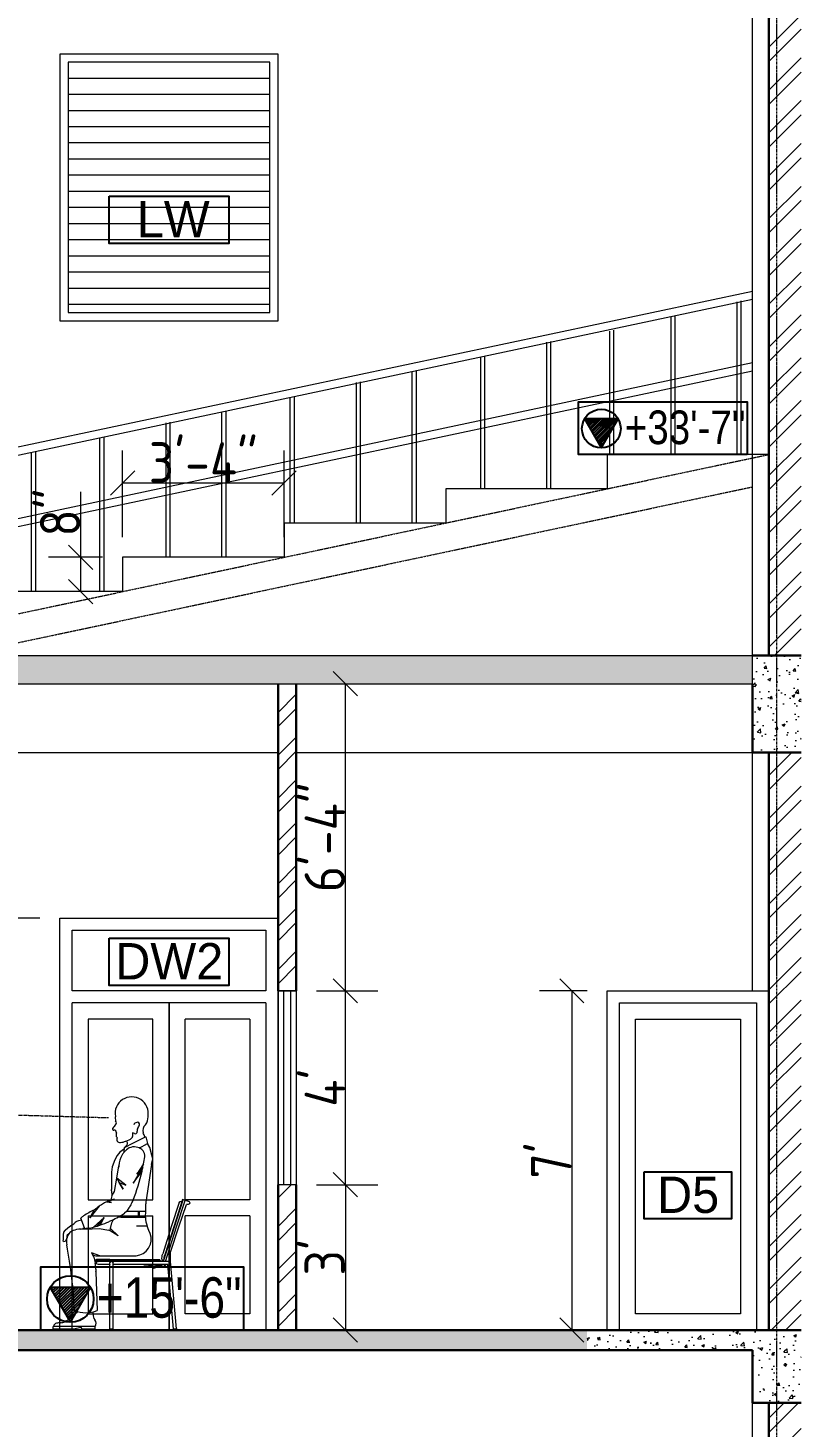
# Model space of a CAD drawing. Extents: x -95606 to 113309, y -42160 to -940.
# Drawn here: x -41405.4 to -41215.5, y -17442 to -17095.6 of the extents above; entities that cross this region are included whole.
import ezdxf

# ---------------------------------------------------------------- set-up
doc = ezdxf.new("R2010")
doc.units = 0
doc.header["$LTSCALE"] = 0.02
doc.header["$MEASUREMENT"] = 0
doc.header["$PDMODE"] = 3
doc.header["$PDSIZE"] = -2
for name, pattern in [('( Dashed )', [0.75, 0.5, -0.25]), ('ACAD_ISO04W100', [30, 24, -3, 0, -3]), ('CENTERX2', [101.6, 63.5, -12.7, 12.7, -12.7])]:
    doc.linetypes.add(name, pattern=pattern)
doc.layers.get('0').update_dxf_attribs({"linetype": 'CONTINUOUS'})
doc.layers.get('DEFPOINTS').update_dxf_attribs({"linetype": 'CONTINUOUS'})
for name, color, linetype, lineweight in [('dimension', 250, 'CONTINUOUS', 18), ('DOOR WIN TEXT', 102, 'CONTINUOUS', 25), ('Hatch', 252, 'CONTINUOUS', 9), ('RBH CENTER LINE', 1, 'ACAD_ISO04W100', 13), ('RBH DIMENSIONS', 8, 'CONTINUOUS', 15), ('RBH TEXT', 50, 'CONTINUOUS', 13), ('RBH TEXT FRAME', 90, 'CONTINUOUS', 25), ('RBH WALL - 0.18', 252, 'CONTINUOUS', 18), ('RBH WALL - 0.30', 7, 'CONTINUOUS', 30), ('RBH-FURNITURE', 112, 'CONTINUOUS', 15)]:
    doc.layers.add(name, color=color, linetype=linetype, lineweight=lineweight)
doc.layers.add('RBH DO & WIN', color=7, linetype='CONTINUOUS', lineweight=9, true_color=0x8a008a)
doc.styles.add('RBH-225', font='ARIALN.TTF', dxfattribs={"height": 225})
doc.styles.add('RBH-TEXT', font='ARIALN.TTF', dxfattribs={"height": 175})
doc.styles.get("Standard").update_dxf_attribs({"font": 'ISOCP'})
doc.dimstyles.new('RBH DIM 01', dxfattribs={"dimtxt": 10, "dimasz": 6, "dimexe": 8, "dimexo": 5, "dimgap": 0.09, "dimtad": 1, "dimdec": 0, "dimzin": 0, "dimdsep": 46, "dimlunit": 4, "dimtxsty": 'Standard', "dimblk": 'OBLIQUE', "dimcen": 0.09, "dimclrd": 4, "dimclre": 1, "dimclrt": 2, "dimadec": 0, "dimazin": 0, "dimtfac": 1, "dimtdec": 0, "dimtofl": 0, "dimtmove": 0, "dimatfit": 3, "dimldrblk": 'OPEN30', "dimfxl": 1, "dimtolj": 1, "dimtzin": 0, "dimlwd": -1, "dimlwe": -1, "dimarcsym": 0})
pattern_1 = [(50, (-411609.736, -522238.593), (7.172601826, -0.62752135), [0.75, -8.25]), (355, (-411609.736, -522238.593), (-1.38751334, 7.52192134), [0.6, -6.6]), (100.4514445, (-411609.138, -522238.645), (5.78508847, 6.89439991), [0.63740192, -7.01142112]), (46.1842, (-411609.736, -522236.593), (10.67241331, -1.65519281), [1.125, -12.375]), (96.6356355, (-411608.846, -522236.731), (9.34661946, 9.741186), [0.95610342, -10.5171376]), (351.184164, (-411609.736, -522236.593), (9.34661945, 9.741186), [0.9, -9.90000001]), (21, (-411608.736, -522237.093), (5.96907052, -4.026188907), [0.75, -8.25]), (326, (-411608.736, -522237.093), (2.43315332, 7.25150045), [0.6, -6.6]), (71.4514447, (-411608.2384, -522237.428), (8.40222377, 3.22531153), [0.6374019, -7.01142112]), (37.5, (-411609.7358, -522238.5927), (0.121598553, 3.328938538), [0, -6.52, 0, -6.7, 0, -6.625]), (7.5, (-411609.7358, -522238.5927), (2.630695374, 3.944117119), [0, -3.82, 0, -6.37, 0, -2.525]), (327.5, (-411611.9658, -522238.5927), (5.338224362, -0.225548717), [0, -2.5, 0, -7.8, 0, -10.35]), (317.5, (-411612.966, -522238.5927), (5.831861693, 1.001049823), [0, -3.25, 0, -5.18, 0, -7.35])]
pattern_2 = [(50, (-411609.736, -522231.593), (7.172601826, -0.62752135), [0.75, -8.25]), (355, (-411609.736, -522231.593), (-1.38751334, 7.52192134), [0.6, -6.6]), (100.4514445, (-411609.138, -522231.645), (5.78508847, 6.89439991), [0.63740192, -7.01142112]), (46.1842, (-411609.736, -522229.593), (10.67241331, -1.65519281), [1.125, -12.375]), (96.6356355, (-411608.846, -522229.731), (9.34661946, 9.741186), [0.95610342, -10.5171376]), (351.184164, (-411609.736, -522229.593), (9.34661945, 9.741186), [0.9, -9.90000001]), (21, (-411608.736, -522230.093), (5.96907052, -4.026188907), [0.75, -8.25]), (326, (-411608.736, -522230.093), (2.43315332, 7.25150045), [0.6, -6.6]), (71.4514447, (-411608.2384, -522230.428), (8.40222377, 3.22531153), [0.6374019, -7.01142112]), (37.5, (-411609.7358, -522231.5927), (0.121598553, 3.328938538), [0, -6.52, 0, -6.7, 0, -6.625]), (7.5, (-411609.7358, -522231.5927), (2.630695374, 3.944117119), [0, -3.82, 0, -6.37, 0, -2.525]), (327.5, (-411611.9658, -522231.5927), (5.338224362, -0.225548717), [0, -2.5, 0, -7.8, 0, -10.35]), (317.5, (-411612.966, -522231.5927), (5.831861693, 1.001049823), [0, -3.25, 0, -5.18, 0, -7.35])]

# ---------------------------------------------------------------- blocks, each defined once
blk = doc.blocks.new('GG5')
at = {"layer": 'RBH-FURNITURE'}
for p, q in [((-13.62, 15.69), (-13.42, 15.69)), ((-13.62, 14.89), (-13.16, 14.89)), ((-13.42, 15.69), (-12.18, 16.1)), ((-11.33, 9.35), (-13.16, 14.89)), ((-10.75, 9.35), (-12.86, 15.88)), ((-10.25, 9.35), (-12.4, 16.03)), ((-12.18, 16.1), (-10.02, 9.35)), ((-11.36, 15.41), (-9.42, 9.35)), ((-9.27, 3.1), (-11.33, 9.35)), ((-8, 0.8), (-10.75, 9.35)), ((-7.51, 0.85), (-10.25, 9.35)), ((-10.02, 9.35), (-7.83, 2.47)), ((-9.42, 9.35), (-7.31, 2.72)), ((-10.73, -15.93), (-9.27, 0.8)), ((-9.94, -16), (-8.54, 0)), ((-9.27, 0.8), (-6.69, 0.8)), ((-8.54, 0), (-4.97, 0)), ((-7.13, 1.21), (-7.32, 0.8)), ((-6.66, 0.95), (-6.82, 0.8)), ((-6.66, 0.95), (-6.69, 0.8)), ((-6.69, 0.8), (5.19, 0.8)), ((-6.66, 0.95), (5.77, 0.95)), ((-6.53, 0.95), (-6.53, 1.13)), ((5.77, 1.37), (-6.37, 1.29)), ((-5.78, 0), (-5.45, 0)), ((-5.45, -0.72), (-5.45, 0)), ((-4.97, 0), (4.97, 0)), ((-4.97, -0.72), (-4.97, 0)), ((4.97, 0), (4.97, 0.48)), ((4.97, 0.08), (4.97, 0.09)), ((4.97, 0.07), (4.97, 0.08)), ((4.97, -16), (4.97, 0)), ((5.56, 0.8), (9.46, 0.8)), ((9.02, 1.39), (5.77, 1.37)), ((5.77, 0.95), (9.46, 0.95)), ((5.77, 0.48), (5.77, 0.48)), ((5.77, 0), (5.77, 0.48)), ((5.77, 0.09), (5.77, 0.08)), ((5.77, 0.08), (5.77, 0.07)), ((5.77, -16), (5.77, 0)), ((5.77, 0), (8.69, 0)), ((9.26, 1.15), (9.26, 0.95)), ((9.46, 0.95), (9.46, 0.8)), ((-7.7, -0.01), (-7.98, -0.27)), ((-5.54, -0.24), (-7.98, -0.43)), ((-7.98, -0.27), (-7.98, -0.43)), ((-7.8, -0.11), (-7.8, -0.01)), ((-6.01, -0.18), (-6.75, -0.18)), ((-2.63, -0.01), (-4.97, -0.2)), ((-10.85, -16.12), (-10.83, -15.92)), ((-10.85, -16.12), (-9.85, -16.21)), ((-10.83, -15.92), (-9.84, -16.01)), ((-9.85, -16.21), (-9.84, -16.01)), ((4.87, -16.2), (4.87, -16)), ((4.87, -16), (5.87, -16)), ((4.87, -16.2), (5.87, -16.2)), ((5.87, -16.2), (5.87, -16))]:
    blk.add_line(p, q, dxfattribs=at)
at = {"layer": 'RBH-FURNITURE', "ltscale": 0.75}
blk.add_line((-9.27, 0.8), (-9.27, 3.1), dxfattribs=at)
at = {"layer": 'RBH-FURNITURE'}
for centre, radius, start, end in [((-13.62, 15.29), 0.4, 89.9996, 271.6586), ((-11.74, 15.29), 0.401, 17.896, 132.766), ((-11.71, 1.18), 4.09, 0.0294, 18.3736), ((-6.75, 1.1), 0.8, 197.8526, 201.9154), ((-6.75, 1.1), 1.28, 239.1233, 270), ((-10.38, 1.59), 3.27, 353.2419, 20.1196), ((-24.39, 18.73), 25.02, 314.2221, 315.6648), ((-6.37, 1.13), 0.16, 90.337, 180), ((-6.01, 0.06), 0.24, 194.1302, 345.8698), ((5.37, 0.44), 0.402, 5.8384, 175.0625), ((8.69, 0.4), 0.4, 0.0017, 90), ((8.69, 0.4), 0.4, 270, 359.9998), ((8.69, 0.4), 0.4, 270, 270.4497), ((9.02, 1.15), 0.24, 359.9988, 89.9501), ((-39.8, 34.48), 47.23, 312.3525, 313.1175), ((-5.21, -0.72), 0.24, 180, 0)]:
    blk.add_arc(centre, radius, start, end, dxfattribs=at)
blk = doc.blocks.new('btyr')
at = {"color": 7, "lineweight": 5}
for p, q in [((125.8, 467.3), (21.8, 415.1)), ((125.8, 467.3), (136.4, 425.6)), ((-52.6, 352), (-66.4, 326)), ((-35.3, 372.8), (-52.6, 352)), ((-6.8, 393.7), (-35.3, 372.8)), ((-9.1, 372.4), (-6, 400.9)), ((-6, 400.9), (8.2, 415.6)), ((-6, 400.9), (21.8, 415.1)), ((85.2, 398.3), (136.4, 425.6)), ((150.1, 401.3), (136.4, 425.6)), ((163.6, 354), (150.1, 401.3)), ((168.1, 331.5), (163.6, 354)), ((-82.7, 280.8), (-86.3, 248.4)), ((-66.4, 326), (-82.7, 280.8)), ((-53.8, 211.8), (-40.7, 288.3)), ((108.1, 282.1), (48, 180.1)), ((111.6, 300.3), (69.5, 236.6)), ((69.5, 236.6), (108.1, 282.1)), ((160.4, 296.4), (126.4, 63.6)), ((160.4, 296.4), (168.1, 331.5)), ((-86.3, 248.4), (-87.3, 140.8)), ((-68.2, 128.5), (-53.8, 211.8)), ((-53.8, 211.8), (-38.6, 184.5)), ((2, 168.8), (-53.8, 211.8)), ((-38.6, 184.5), (2, 168.8)), ((-15.6, 143.4), (-38.6, 184.5)), ((-38.6, 184.5), (-15.6, 143.4)), ((48, 180.1), (102.4, 255.8)), ((-84, 102.2), (-90.5, 77.6)), ((-87.8, 134), (-87.3, 140.8)), ((-87.8, 134), (-84, 102.2)), ((-84, 102.2), (-68.2, 128.5)), ((-162.9, 38.4), (-221, -33.2)), ((-221, -33.2), (-193.6, 14.5)), ((-116.5, 66), (-85.9, 60.7)), ((-112.2, 68.1), (-67.7, 81.9)), ((-85.9, 60.7), (-112.2, 68.1)), ((-67.7, 81.9), (-90.5, 77.6)), ((6, 5.2), (-6, -5.2)), ((7.6, 7.1), (6, 5.2)), ((10.2, 12.2), (7.6, 7.1)), ((7.6, 7.1), (78.7, 7.1)), ((20.4, 28), (10.2, 12.2)), ((78.7, 7.1), (78.7, -30.7)), ((78.7, 7.1), (83.5, 7.1)), ((83.5, 7.1), (83.5, -30.7)), ((83.5, 7.1), (126.7, 7.1)), ((123.9, -30.7), (126.7, 7.1)), ((126.7, 7.1), (126.4, 52.4)), ((-357.9, -94.8), (-331.4, -77.7)), ((-253.6, -96.7), (-277.1, -35.8)), ((-132.5, -32.2), (-198.7, -91.8)), ((-132.5, -32.2), (-174, -84.4)), ((-174, -84.4), (-132.5, -32.2)), ((-154.8, -78), (-132.5, -32.2)), ((-93.6, -100.8), (-84, -63.8)), ((-84, -63.8), (-74, -44)), ((-34.7, -30.7), (-48.6, -30.7)), ((-35.3, -22.8), (-34.7, -30.7)), ((-29.9, -30.7), (-34.7, -30.7)), ((-30.5, -20.3), (-29.9, -30.7)), ((-29.9, -30.7), (78.7, -30.7)), ((134.3, -84.6), (67.7, -84.6)), ((78.7, -30.7), (83.5, -30.7)), ((83.5, -30.7), (123.9, -30.7)), ((145, -113.3), (134.3, -84.6)), ((-387, -178), (-384.7, -165.2)), ((-384.7, -165.2), (-383.2, -129.9)), ((-383.3, -125.8), (-383.2, -129.9)), ((-378.7, -114.9), (-382.4, -120.6)), ((-378.7, -114.9), (-372.7, -110.3)), ((-372.7, -110.3), (-357.9, -94.8)), ((-368.6, -173.3), (-364.4, -165.9)), ((-364.4, -165.9), (-365.4, -177.2)), ((-364.1, -149.3), (-364.4, -165.9)), ((-361.8, -155.5), (-364.4, -165.9)), ((-358.5, -145.6), (-361.8, -155.5)), ((-350.6, -132.4), (-360.6, -140.9)), ((-355.1, -139.5), (-358.5, -145.6)), ((-350.6, -132.4), (-355.1, -139.5)), ((-344.2, -125.3), (-350.6, -132.4)), ((-332.5, -116.8), (-344.2, -125.3)), ((-324.5, -112.8), (-332.5, -116.8)), ((-314.4, -109.6), (-324.5, -112.8)), ((-303, -105.9), (-314.4, -109.6)), ((-288.1, -104), (-303, -105.9)), ((-276.2, -104), (-288.1, -104)), ((-276.2, -104), (-263.9, -99.5)), ((-276.2, -104), (-205.7, -101.2)), ((-253.6, -96.7), (-263.9, -99.5)), ((-253.9, -96.5), (-253.6, -96.7)), ((-251.8, -101.6), (-253.6, -96.7)), ((-205.7, -101.2), (-160.8, -100.5)), ((-160.8, -100.5), (-105.5, -110.1)), ((-94.4, -114.3), (-105.5, -110.1)), ((-94.4, -114.3), (-93.6, -100.8)), ((-45.2, -145.9), (-94.4, -114.3)), ((-93.6, -100.8), (-45.2, -145.9)), ((153.3, -131.2), (145, -113.3)), ((158.6, -153.7), (153.3, -131.2)), ((158.6, -177.5), (158.6, -153.7)), ((-381, -179.7), (-387, -178)), ((-365.4, -177.2), (-365.4, -188.6)), ((-365.4, -188.6), (-364.3, -201.9)), ((-158, -268.5), (-210.5, -250.7)), ((-210.5, -250.7), (-203.4, -259.9)), ((-210.5, -250.7), (-196.6, -276.4)), ((88.4, -263.5), (109.7, -253.7)), ((109.7, -253.7), (128, -239.5)), ((128, -239.5), (142.5, -222)), ((142.5, -222), (154.3, -197.2)), ((154.3, -197.2), (158.6, -177.5)), ((-203.4, -259.9), (-197.5, -265.1)), ((-197.5, -265.1), (-192, -267.8)), ((-196.6, -276.4), (-191.3, -293.5)), ((-192, -267.8), (-183.2, -268.5)), ((-191.3, -293.5), (-187.6, -314.2)), ((-183.2, -268.5), (-158, -268.5)), ((-158, -268.5), (66.2, -268.5)), ((66.2, -268.5), (88.4, -263.5)), ((-182.8, -369.1), (-175.3, -606.6)), ((-360.4, -668.6), (-376, -676.5)), ((-353.8, -661.7), (-360.4, -668.6)), ((-345.9, -651.8), (-353.8, -661.7)), ((-338.9, -641.5), (-345.9, -651.8)), ((-328.4, -635), (-338.9, -641.5)), ((-316.2, -627.6), (-328.4, -635)), ((-301.9, -621.1), (-316.2, -627.6)), ((-200.7, -632.2), (-201, -615.2)), ((-448.9, -722), (-448.9, -706.5)), ((-188.8, -706.8), (-448.9, -706.5)), ((-322, -722.2), (-448.9, -722)), ((-275.5, -712), (-322, -722.2)), ((-268.3, -722.1), (-275.5, -712)), ((-188.7, -722), (-268.3, -722.1)), ((-188.7, -722), (-188.8, -706.8))]:
    blk.add_line(p, q, dxfattribs=at)
for centre, radius, start, end in [((38.2, 612.3), 102.8, 349.72187, 190.27813), ((-73.1, 516.4), 7.97, 141.77203, 243.10557), ((72.1, 409.2), 188.4, 135.22286, 143.50147), ((19.9, 584.6), 83.4, 173.56335, 192.21582), ((-75.1, 554.5), 18.4, 317.02237, 42.97763), ((73.5, 532.7), 24.5, 100.14571, 158.00324), ((73.8, 544.9), 12.9, 346.60906, 111.48734), ((-39.1, 583), 132, 329.69606, 341.87777), ((151.5, 506.3), 45.1, 127.75869, 198.55749), ((66.4, 587.3), 73.2, 321.68258, 3.96178), ((29.8, 585.9), 109.9, 3.38963, 4.22007), ((-74.5, 514.1), 5.33, 245.49275, 283.40658), ((-70.2, 496), 13.3, 38.81268, 103.28449), ((-77.8, 493.3), 21.1, 354.48309, 31.39559), ((-25.5, 480.1), 33.3, 160.28476, 198.29003), ((-86, 439), 42.1, 32.51916, 46.76919), ((-34.9, 451), 18.8, 145.75567, 278.65972), ((-47.4, 568.1), 136.6, 276.44118, 291.08039), ((-18.5, 524.5), 86.2, 283.61145, 312.45484), ((1.7, 430), 10.6, 27.96859, 89.72241), ((-13.2, 428.8), 25.1, 328.36798, 14.40072), ((33, 468.9), 10.4, 309.69338, 8.65143), ((115.8, 478.7), 73, 170.05671, 186.5179), ((44.7, 472.9), 18.4, 52.52834, 92.34821), ((60.4, 496.7), 10.2, 243.62979, 328.29019), ((191.4, 476.4), 123.2, 161.04317, 173.03294), ((16.6, 438.4), 106.6, 15.08701, 30.15519), ((448.4, 485.4), 329.5, 183.35971, 183.69805), ((131.9, 274.5), 173.1, 151.89199, 175.45324), ((52.3, 315.9), 83.4, 137.40546, 151.22198), ((52.3, 315.9), 83.4, 130.74343, 137.40546), ((53.9, 332.4), 72.9, 72.22781, 140.15723), ((63.8, 347.7), 55.6, 356.68304, 77.1735), ((131.9, 274.5), 173.1, 175.45324, 178.411), ((-1161, 542.7), 1295.5, 347.20375, 348.39633), ((-1161, 542.7), 1295.5, 348.39633, 349.21356), ((-1161, 542.7), 1295.5, 349.21356, 351.17013), ((-1161, 542.7), 1295.5, 338.83857, 347.20375), ((44.1, -489.9), 557.8, 115.14278, 122.93032), ((44.8, -259.2), 362.9, 124.92018, 131.05895), ((44.8, -259.2), 362.9, 119.81828, 124.92018), ((44.8, -259.2), 362.9, 116.38391, 119.81828), ((44.8, -259.2), 362.9, 118.04953, 119.81828), ((44.8, -259.2), 362.9, 115.63386, 116.38391), ((44.8, -259.2), 362.9, 111.89097, 115.63386), ((-22.9, 72.8), 62.4, 314.05665, 342.82699), ((-20.7, 96.7), 71.2, 323.60342, 342.32178), ((163.8, 58.1), 37.8, 171.69432, 188.73583), ((-467.9, 147.7), 263.5, 301.18593, 303.93939), ((-433.6, 66.1), 177.5, 309.48504, 313.69895), ((-287, -83.3), 31.9, 115.35531, 138.69821), ((-360.6, 103.4), 168.8, 290.77693, 295.02963), ((-301.6, 72.1), 122.3, 275.82863, 283.63377), ((-36.9, -323.2), 374.5, 126.39493, 129.88819), ((-384, 578.3), 695.2, 285.45785, 287.5813), ((-384, 578.3), 695.2, 287.5813, 289.24937), ((-384, 578.3), 695.2, 289.24937, 293.82845), ((-384, 578.3), 695.2, 293.82845, 295.60421), ((-384, 578.3), 695.2, 295.60421, 302.93563), ((258.2, -32.7), 134.2, 179.13219, 202.72745), ((-377.2, -124.1), 6.3, 146.30993, 195.9454), ((-351.5, -149.5), 12.6, 136.62961, 178.89987), ((-211.1, -341.3), 243.1, 93.36136, 99.63384), ((-384, 578.3), 695.2, 283.19492, 285.45785), ((-379.5, -167.1), 12.6, 263.41806, 330.65167), ((-2895.1, -703), 2580, 2.0854, 11.19794), ((-394.3, -359.8), 211.7, 4.25454, 12.42447), ((-394.3, -359.8), 211.7, 357.48232, 4.25454), ((-424.3, -706.8), 20.3, 96.30026, 179.14604), ((-396.8, -819.5), 136.2, 91.94497, 102.59926), ((-409, -605.9), 77.9, 275.58545, 295.07763), ((-249.2, -429.8), 191.6, 249.33256, 292.7092), ((-348.9, -556.8), 79.7, 306.15218, 312.24677), ((-149.6, -634.7), 51.1, 177.29065, 216.74365), ((-215.8, -687.2), 33.4, 324.01662, 41.12771)]:
    blk.add_arc(centre, radius, start, end, dxfattribs=at)
blk = doc.blocks.new('_Oblique')
at = {"color": 0, "linetype": 'ByBlock', "lineweight": -2}
blk.add_line((-0.5, -0.5), (0.5, 0.5), dxfattribs=at)
blk = doc.blocks.new('*D1070')
at = {"layer": 'DEFPOINTS', "color": 0, "lineweight": -2, "ltscale": 0.75, "transparency": 16777216}
for p in [(-41262, -17334.03), (-41270.77, -17418.03), (-41262, -17418.03)]:
    blk.add_point(p, dxfattribs=at)
at = {"layer": 'RBH DIMENSIONS', "color": 1, "ltscale": 0.75, "transparency": 16777216}
for p, q in [((-41267, -17334.03), (-41278.77, -17334.03)), ((-41267, -17418.03), (-41278.77, -17418.03))]:
    blk.add_line(p, q, dxfattribs=at)
at = {"layer": 'RBH DIMENSIONS', "color": 4, "ltscale": 0.75, "transparency": 16777216}
blk.add_line((-41270.77, -17334.03), (-41270.77, -17418.03), dxfattribs=at)
at = {"layer": 'RBH DIMENSIONS', "color": 4, "ltscale": 0.75, "transparency": 16777216, "xscale": 6, "yscale": 6, "zscale": 6}
for p, rotation in [((-41270.77, -17334.03), 90), ((-41270.77, -17418.03), 270)]:
    blk.add_blockref('_Oblique', p, dxfattribs=dict(at, rotation=rotation))
at = {"layer": 'RBH DIMENSIONS', "color": 2, "ltscale": 0.75, "transparency": 16777216, "insert": (-41275.86, -17376.03), "char_height": 10, "attachment_point": 5, "rotation": 90}
blk.add_mtext("\\A1;7'", dxfattribs=at)
blk = doc.blocks.new('_Open30')
at = {"color": 0, "linetype": 'ByBlock', "lineweight": -2}
for p, q in [((-1, 0.268), (0, 0)), ((0, 0), (-1, -0.268)), ((0, 0), (-1, 0))]:
    blk.add_line(p, q, dxfattribs=at)
blk = doc.blocks.new('*D962')
at = {"layer": 'DEFPOINTS', "color": 0, "lineweight": -2, "ltscale": 0.75, "transparency": 16777216}
for p in [(-41339, -17382.03), (-41339, -17418.03), (-41326.83, -17418.03)]:
    blk.add_point(p, dxfattribs=at)
at = {"layer": 'RBH DIMENSIONS', "color": 1, "ltscale": 0.75, "transparency": 16777216}
for p, q in [((-41334, -17382.03), (-41318.83, -17382.03)), ((-41334, -17418.03), (-41318.83, -17418.03))]:
    blk.add_line(p, q, dxfattribs=at)
at = {"layer": 'RBH DIMENSIONS', "color": 4, "ltscale": 0.75, "transparency": 16777216}
blk.add_line((-41326.83, -17382.03), (-41326.83, -17418.03), dxfattribs=at)
at = {"layer": 'RBH DIMENSIONS', "color": 4, "ltscale": 0.75, "transparency": 16777216, "xscale": 6, "yscale": 6, "zscale": 6}
for p, rotation in [((-41326.83, -17382.03), 90), ((-41326.83, -17418.03), 270)]:
    blk.add_blockref('_Oblique', p, dxfattribs=dict(at, rotation=rotation))
at = {"layer": 'RBH DIMENSIONS', "color": 2, "ltscale": 0.75, "transparency": 16777216, "insert": (-41331.92, -17400.03), "char_height": 10, "attachment_point": 5, "rotation": 90}
blk.add_mtext("\\A1;3'", dxfattribs=at)
blk = doc.blocks.new('*D963')
at = {"layer": 'DEFPOINTS', "color": 0, "lineweight": -2, "ltscale": 0.75, "transparency": 16777216}
for p in [(-41339, -17334.03), (-41326.83, -17334.03), (-41339, -17382.03)]:
    blk.add_point(p, dxfattribs=at)
at = {"layer": 'RBH DIMENSIONS', "color": 1, "ltscale": 0.75, "transparency": 16777216}
for p, q in [((-41334, -17334.03), (-41318.83, -17334.03)), ((-41334, -17382.03), (-41318.83, -17382.03))]:
    blk.add_line(p, q, dxfattribs=at)
at = {"layer": 'RBH DIMENSIONS', "color": 4, "ltscale": 0.75, "transparency": 16777216}
blk.add_line((-41326.83, -17382.03), (-41326.83, -17334.03), dxfattribs=at)
at = {"layer": 'RBH DIMENSIONS', "color": 4, "ltscale": 0.75, "transparency": 16777216, "xscale": 6, "yscale": 6, "zscale": 6}
for p, rotation in [((-41326.83, -17334.03), 90), ((-41326.83, -17382.03), 270)]:
    blk.add_blockref('_Oblique', p, dxfattribs=dict(at, rotation=rotation))
at = {"layer": 'RBH DIMENSIONS', "color": 2, "ltscale": 0.75, "transparency": 16777216, "insert": (-41331.92, -17358.03), "char_height": 10, "attachment_point": 5, "rotation": 90}
blk.add_mtext("\\A1;4'", dxfattribs=at)
blk = doc.blocks.new('*D684')
at = {"layer": 'DEFPOINTS', "color": 0, "ltscale": 0.75, "transparency": 16777216}
for p in [(369591.24, 504748.56), (369576.16, 504646.56), (369582.38, 504646.56)]:
    blk.add_point(p, dxfattribs=at)
at = {"layer": 'RBH DIMENSIONS', "color": 1, "ltscale": 0.75, "transparency": 16777216}
for p, q in [((369586.24, 504748.56), (369568.16, 504748.56)), ((369577.38, 504646.56), (369568.16, 504646.56))]:
    blk.add_line(p, q, dxfattribs=at)
at = {"layer": 'RBH DIMENSIONS', "color": 4, "ltscale": 0.75, "transparency": 16777216}
blk.add_line((369576.16, 504748.56), (369576.16, 504646.56), dxfattribs=at)
at = {"layer": 'RBH DIMENSIONS', "color": 4, "ltscale": 0.75, "transparency": 16777216, "xscale": 6, "yscale": 6, "zscale": 6}
for p, rotation in [((369576.16, 504748.56), 90), ((369576.16, 504646.56), 270)]:
    blk.add_blockref('_Oblique', p, dxfattribs=dict(at, rotation=rotation))
at = {"layer": 'RBH DIMENSIONS', "color": 2, "ltscale": 0.75, "transparency": 16777216, "insert": (369570.89, 504697.56), "char_height": 10, "attachment_point": 5, "rotation": 90}
blk.add_mtext('\\A1;8\'-6"', dxfattribs=at)
blk = doc.blocks.new('*D1100')
at = {"layer": 'DEFPOINTS', "color": 0, "lineweight": -2, "ltscale": 0.75, "transparency": 16777216}
for p in [(-41339, -17257.99), (-41326.83, -17257.99), (-41339, -17334.03)]:
    blk.add_point(p, dxfattribs=at)
at = {"layer": 'dimension', "color": 1, "ltscale": 0.75, "transparency": 16777216}
for p, q in [((-41334, -17257.99), (-41318.83, -17257.99)), ((-41334, -17334.03), (-41318.83, -17334.03))]:
    blk.add_line(p, q, dxfattribs=at)
at = {"layer": 'dimension', "color": 4, "ltscale": 0.75, "transparency": 16777216}
blk.add_line((-41326.83, -17334.03), (-41326.83, -17257.99), dxfattribs=at)
at = {"layer": 'dimension', "color": 4, "ltscale": 0.75, "transparency": 16777216, "xscale": 6, "yscale": 6, "zscale": 6}
for p, rotation in [((-41326.83, -17257.99), 90), ((-41326.83, -17334.03), 270)]:
    blk.add_blockref('_Oblique', p, dxfattribs=dict(at, rotation=rotation))
at = {"layer": 'dimension', "color": 2, "ltscale": 0.75, "transparency": 16777216, "insert": (-41331.92, -17296.01), "char_height": 10, "attachment_point": 5, "rotation": 90}
blk.add_mtext('\\A1;6\'-4"', dxfattribs=at)
blk = doc.blocks.new('*D1105')
at = {"layer": 'DEFPOINTS', "color": 0, "lineweight": -2, "ltscale": 0.75, "transparency": 16777216}
for p in [(-41392.36, -17226.69), (-41382, -17226.69), (-41382, -17235.18)]:
    blk.add_point(p, dxfattribs=at)
at = {"layer": 'dimension', "color": 4, "ltscale": 0.75, "transparency": 16777216}
for p, q in [((-41392.36, -17226.69), (-41392.36, -17210.51)), ((-41392.36, -17235.18), (-41392.36, -17226.69))]:
    blk.add_line(p, q, dxfattribs=at)
at = {"layer": 'dimension', "color": 1, "ltscale": 0.75, "transparency": 16777216}
for p, q in [((-41387, -17226.69), (-41400.36, -17226.69)), ((-41387, -17235.18), (-41400.36, -17235.18))]:
    blk.add_line(p, q, dxfattribs=at)
at = {"layer": 'dimension', "color": 4, "ltscale": 0.75, "transparency": 16777216, "xscale": 6, "yscale": 6, "zscale": 6}
for p, rotation in [((-41392.36, -17226.69), 90), ((-41392.36, -17235.18), 270)]:
    blk.add_blockref('_Oblique', p, dxfattribs=dict(at, rotation=rotation))
at = {"layer": 'dimension', "color": 2, "ltscale": 0.75, "transparency": 16777216, "insert": (-41397.45, -17215.6), "char_height": 10, "attachment_point": 5, "rotation": 90}
blk.add_mtext('\\A1;8"', dxfattribs=at)
blk = doc.blocks.new('*D1106')
at = {"layer": 'DEFPOINTS', "color": 0, "lineweight": -2, "ltscale": 0.75, "transparency": 16777216}
for p in [(-41342, -17208.28), (-41382, -17226.69), (-41342, -17226.69)]:
    blk.add_point(p, dxfattribs=at)
at = {"layer": 'dimension', "color": 1, "ltscale": 0.75, "transparency": 16777216}
for p, q in [((-41382, -17221.69), (-41382, -17200.28)), ((-41342, -17221.69), (-41342, -17200.28))]:
    blk.add_line(p, q, dxfattribs=at)
at = {"layer": 'dimension', "color": 4, "ltscale": 0.75, "transparency": 16777216}
blk.add_line((-41382, -17208.28), (-41342, -17208.28), dxfattribs=at)
at = {"layer": 'dimension', "color": 4, "ltscale": 0.75, "transparency": 16777216, "xscale": 6, "yscale": 6, "zscale": 6, "rotation": 180}
blk.add_blockref('_Oblique', (-41382, -17208.28), dxfattribs=at)
at = {"layer": 'dimension', "color": 4, "ltscale": 0.75, "transparency": 16777216, "xscale": 6, "yscale": 6, "zscale": 6}
blk.add_blockref('_Oblique', (-41342, -17208.28), dxfattribs=at)
at = {"layer": 'dimension', "color": 2, "ltscale": 0.75, "transparency": 16777216, "insert": (-41362, -17203.19), "char_height": 10, "attachment_point": 5}
blk.add_mtext('\\A1;3\'-4"', dxfattribs=at)
blk = doc.blocks.new('HGHBT')
at = {"layer": 'RBH DO & WIN', "ltscale": 0.75}
for p, q in [((-54, 0), (-54, 102)), ((-54, 102), (0, 102)), ((0, 102), (0, 0)), ((-51, 84), (-51, 99)), ((-51, 99), (-3, 99)), ((-27, 99), (-3, 99)), ((-3, 99), (-3, 84)), ((-3, 99), (-3, 84)), ((-3, 84), (-51, 84)), ((-51, 0), (-51, 81)), ((-3, 81), (-51, 81)), ((-27, 81), (-27, 0)), ((-27, 0), (-27, 81)), ((-3, 81), (-3, 0)), ((-3, 81), (-3, 0)), ((-47, 77), (-47, 32.28)), ((-31, 77), (-47, 77)), ((-31, 32.28), (-31, 77)), ((-23, 32.28), (-23, 77)), ((-7, 77), (-23, 77)), ((-7, 77), (-7, 32.28)), ((-47, 32.28), (-31, 32.28)), ((-7, 32.28), (-23, 32.28)), ((-47, 28.28), (-47, 4)), ((-47, 28.28), (-31, 28.28)), ((-31, 4), (-31, 28.28)), ((-7, 28.28), (-23, 28.28)), ((-23, 4), (-23, 28.28)), ((-7, 28.28), (-7, 4)), ((-47, 4), (-31, 4)), ((-7, 4), (-23, 4))]:
    blk.add_line(p, q, dxfattribs=at)
at = {"layer": 'RBH DIMENSIONS', "ltscale": 0.75}
dim = blk.add_linear_dim(base=(-69.08, 0), p1=(-54, 102), p2=(-62.86, 0), angle=90, dimstyle='RBH DIM 01', dxfattribs=at)
dim.commit()
dim.dimension.update_dxf_attribs({"geometry": '*D684', "text_midpoint": (-74.35, 51), "insert": (-369645.24, -504646.56)})

msp = doc.modelspace()

# ---------------------------------------------------------------- hatches: boundary and pattern name
at = {"layer": 'Hatch', "ltscale": 0.75}
h = msp.add_hatch(dxfattribs=at)
h.set_pattern_fill('ANSI32', color=256, scale=20)
h.set_pattern_definition([(45, (-411645.736, -522238.593), (-5.30330086, 5.30330086), []), (45, (-411642.2, -522238.593), (-5.30330086, 5.30330086), [])])
h.paths.add_polyline_path([(-41213.996, -17436.031), (-41221.996, -17436.031), (-41221.996, -17592.031), (-41213.996, -17592.031)])
h.paths.add_polyline_path([(-41213.996, -16969.641), (-41221.996, -16969.641), (-41221.996, -17181.031), (-41213.996, -17181.031)])
h.paths.add_polyline_path([(-41221.996, -17250.987), (-41213.996, -17250.987), (-41213.996, -17181.031), (-41221.996, -17181.031)])
h.paths.add_polyline_path([(-41213.996, -17274.987), (-41221.996, -17274.987), (-41221.996, -17418.031), (-41213.996, -17418.031)])
h = msp.add_hatch(dxfattribs=at)
h.set_pattern_fill('AR-CONC', color=256)
h.set_pattern_definition(pattern_2)
h.paths.add_polyline_path([(-41447.996, -17250.987), (-41456.514, -17250.987), (-41457.64, -17251.226), (-41457.64, -17258.382), (-41455.78, -17257.987), (-41447.996, -17257.987)])
h.paths.add_polyline_path([(-41225.996, -17257.987), (-41225.996, -17250.987), (-41447.996, -17250.987), (-41447.996, -17257.987)])
h = msp.add_hatch(dxfattribs=at)
h.set_pattern_fill('AR-CONC', color=256)
h.set_pattern_definition(pattern_2)
h.paths.add_polyline_path([(-41219.996, -17250.987), (-41225.996, -17250.987), (-41225.996, -17274.987), (-41219.996, -17274.987)])
h.paths.add_polyline_path([(-41213.996, -17250.987), (-41219.996, -17250.987), (-41219.996, -17274.987), (-41213.996, -17274.987)])
h = msp.add_hatch(dxfattribs=at)
h.set_pattern_fill('ANSI32', color=256, scale=20)
h.set_pattern_definition([(45, (-411644.986, -522238.593), (-5.30330086, 5.30330086), []), (45, (-411641.45, -522238.593), (-5.30330086, 5.30330086), [])])
h.paths.add_polyline_path([(-41338.996, -17382.031), (-41343.496, -17382.031), (-41343.496, -17418.031), (-41338.996, -17418.031)])
h.paths.add_polyline_path([(-41338.996, -17257.987), (-41343.496, -17257.987), (-41343.496, -17334.031), (-41338.996, -17334.031)])
h = msp.add_hatch(dxfattribs=at)
h.set_pattern_fill('AR-CONC', color=256)
h.set_pattern_definition(pattern_1)
h.paths.add_polyline_path([(-41441.996, -17423.031), (-41272.996, -17423.031), (-41266.996, -17423.031), (-41266.996, -17418.031), (-41453.996, -17418.031), (-41453.996, -17436.031), (-41441.996, -17436.031)])
h = msp.add_hatch(dxfattribs=at)
h.set_pattern_fill('AR-CONC', color=256)
h.set_pattern_definition(pattern_1)
h.paths.add_polyline_path([(-41213.996, -17423.031), (-41213.996, -17418.031), (-41266.996, -17418.031), (-41266.996, -17423.031), (-41260.996, -17423.031), (-41260.996, -17423.031)])
h = msp.add_hatch(dxfattribs=at)
h.set_pattern_fill('AR-CONC', color=256)
h.set_pattern_definition(pattern_1)
h.paths.add_polyline_path([(-41219.996, -17423.031), (-41225.996, -17423.031), (-41225.996, -17436.031), (-41219.996, -17436.031)])
h.paths.add_polyline_path([(-41213.996, -17423.031), (-41219.996, -17423.031), (-41219.996, -17436.031), (-41213.996, -17436.031)])
at = {"layer": 'RBH TEXT FRAME'}
h = msp.add_hatch(dxfattribs=at)
h.set_pattern_fill('ANSI31', color=1, scale=3.332)
h.set_pattern_definition([(45, (-124184.90726, -17882.47372), (-0.2945099744, 0.2945099744), [])])
h.paths.add_polyline_path([(-41259.307, -17192.417), (-41267.607, -17192.417), (-41263.457, -17199.606)])
h = msp.add_hatch(dxfattribs=at)
h.set_pattern_fill('ANSI31', color=1, scale=4)
h.set_pattern_definition([(45, (-140940.47796, -18235.8553), (-0.3535533906, 0.3535533906), [])])
h.paths.add_polyline_path([(-41389.937, -17407.456), (-41399.902, -17407.456), (-41394.919, -17416.086)])

# ---------------------------------------------------------------- linework, layer by layer
at = {"layer": 'dimension', "linetype": '( Dashed )', "ltscale": 0.25}
for p, q in [((-41456.514, -17250.987), (-41221.996, -17201.226)), ((-41422.789, -17250.987), (-41225.996, -17209.231))]:
    msp.add_line(p, q, dxfattribs=at)
at = {"layer": 'dimension', "ltscale": 0.75}
for p, q in [((-41456.514, -17250.987), (-41221.996, -17250.987)), ((-41225.996, -17250.987), (-41213.996, -17250.987)), ((-41455.78, -17257.987), (-41225.996, -17257.987))]:
    msp.add_line(p, q, dxfattribs=at)
msp.add_lwpolyline([(-41221.996, -17201.226), (-41261.996, -17201.226), (-41261.996, -17209.714), (-41301.996, -17209.714), (-41301.996, -17218.201), (-41341.996, -17218.201), (-41341.996, -17226.688), (-41381.996, -17226.688), (-41381.996, -17235.176), (-41421.996, -17235.176), (-41421.996, -17243.663), (-41461.996, -17243.663), (-41461.996, -17252.15), (-41501.996, -17252.15), (-41501.996, -17260.638), (-41541.996, -17260.638), (-41541.996, -17269.125), (-41581.996, -17269.125), (-41581.996, -17277.613), (-41621.996, -17277.613), (-41621.996, -17286.1)], dxfattribs=at)
at = {"layer": 'RBH CENTER LINE', "linetype": 'CENTERX2', "ltscale": 0.12}
msp.add_line((-41219.996, -17846.343), (-41219.996, -17036.892), dxfattribs=at)
at = {"layer": 'RBH DIMENSIONS', "ltscale": 0.75}
for p, q in [((-41338.996, -17334.031), (-41343.496, -17334.031)), ((-41338.996, -17382.031), (-41343.496, -17382.031))]:
    msp.add_line(p, q, dxfattribs=at)
at = {"layer": 'RBH DO & WIN', "ltscale": 0.75}
for p, q in [((-41397.496, -17102.101), (-41397.496, -17168.101)), ((-41395.496, -17104.101), (-41395.496, -17166.101)), ((-41345.496, -17104.101), (-41390.496, -17104.101)), ((-41345.496, -17108.101), (-41395.496, -17108.101)), ((-41345.496, -17112.101), (-41395.496, -17112.101)), ((-41345.496, -17116.101), (-41395.496, -17116.101)), ((-41345.496, -17120.101), (-41395.496, -17120.101)), ((-41345.496, -17124.101), (-41395.496, -17124.101)), ((-41345.496, -17128.101), (-41395.496, -17128.101)), ((-41345.496, -17132.101), (-41395.496, -17132.101)), ((-41345.496, -17136.101), (-41395.496, -17136.101)), ((-41345.496, -17140.101), (-41395.496, -17140.101)), ((-41345.496, -17144.101), (-41395.496, -17144.101)), ((-41345.496, -17148.101), (-41395.496, -17148.101)), ((-41345.496, -17152.101), (-41395.496, -17152.101)), ((-41345.496, -17156.101), (-41395.496, -17156.101)), ((-41614.487, -17243.181), (-41225.996, -17160.749)), ((-41345.496, -17160.101), (-41395.496, -17160.101)), ((-41612.487, -17244.801), (-41225.996, -17162.794)), ((-41345.496, -17164.101), (-41395.496, -17164.101)), ((-41229.803, -17201.226), (-41229.803, -17163.43)), ((-41228.803, -17201.226), (-41228.803, -17163.218)), ((-41246.2, -17201.226), (-41246.2, -17167.081)), ((-41245.2, -17201.226), (-41245.2, -17166.868)), ((-41261.376, -17201.226), (-41261.376, -17170.672)), ((-41260.376, -17201.226), (-41260.376, -17170.46)), ((-41276.932, -17209.714), (-41276.932, -17173.43)), ((-41275.932, -17209.714), (-41275.932, -17173.218)), ((-41603.898, -17258.618), (-41225.996, -17178.433)), ((-41293.329, -17209.714), (-41293.329, -17177.081)), ((-41292.329, -17209.714), (-41292.329, -17176.868)), ((-41603.898, -17260.663), (-41225.996, -17180.478)), ((-41310.254, -17218.201), (-41310.254, -17180.672)), ((-41309.254, -17218.201), (-41309.254, -17180.46)), ((-41324.061, -17218.201), (-41324.061, -17183.43)), ((-41323.061, -17218.201), (-41323.061, -17183.218)), ((-41340.458, -17218.201), (-41340.458, -17187.081)), ((-41339.458, -17218.201), (-41339.458, -17186.868)), ((-41357.383, -17226.688), (-41357.383, -17190.672)), ((-41356.383, -17226.688), (-41356.383, -17190.46)), ((-41371.189, -17226.688), (-41371.189, -17193.43)), ((-41370.189, -17226.688), (-41370.189, -17193.218)), ((-41387.587, -17235.176), (-41387.587, -17197.081)), ((-41386.587, -17235.176), (-41386.587, -17196.868)), ((-41404.512, -17235.176), (-41404.512, -17200.672)), ((-41403.512, -17235.176), (-41403.512, -17200.46)), ((-41342.109, -17334.031), (-41342.109, -17382.031)), ((-41340.383, -17334.031), (-41340.383, -17382.031))]:
    msp.add_line(p, q, dxfattribs=at)
for points in [[(-41397.496, -17168.101), (-41343.496, -17168.101), (-41343.496, -17102.101), (-41397.496, -17102.101)], [(-41395.496, -17166.101), (-41345.496, -17166.101), (-41345.496, -17104.101), (-41395.496, -17104.101)], [(-41343.496, -17334.031), (-41338.996, -17334.031)], [(-41261.996, -17418.031), (-41261.996, -17334.031), (-41221.996, -17334.031), (-41221.996, -17418.031)], [(-41338.996, -17382.031), (-41343.496, -17382.031)]]:
    msp.add_lwpolyline(points, dxfattribs=at)
for points in [[(-41343.496, -17334.031), (-41338.996, -17334.031), (-41338.996, -17382.031), (-41343.496, -17382.031)], [(-41258.996, -17337.031), (-41224.996, -17337.031), (-41224.996, -17418.031), (-41258.996, -17418.031)], [(-41254.996, -17341.031), (-41228.996, -17341.031), (-41228.996, -17414.031), (-41254.996, -17414.031)]]:
    msp.add_lwpolyline(points, close=True, dxfattribs=at)
at = {"layer": 'RBH TEXT FRAME', "color": 4}
for points in [[(-41385.328, -17137.272), (-41355.664, -17137.272), (-41355.664, -17148.953), (-41385.328, -17148.953)], [(-41385.328, -17321.023), (-41355.664, -17321.023), (-41355.664, -17332.704), (-41385.328, -17332.704)], [(-41252.82, -17378.833), (-41231.224, -17378.833), (-41231.224, -17390.514), (-41252.82, -17390.514)]]:
    msp.add_lwpolyline(points, close=True, dxfattribs=at)
at = {"layer": 'RBH TEXT FRAME', "color": 1}
for points in [[(-41227.38, -17201.226), (-41269.125, -17201.226), (-41269.125, -17188.188), (-41227.38, -17188.188)], [(-41263.457, -17199.606), (-41259.307, -17192.417), (-41267.607, -17192.417)], [(-41352.084, -17418.031), (-41402.197, -17418.031), (-41402.197, -17402.379), (-41352.084, -17402.379)], [(-41394.919, -17416.086), (-41389.937, -17407.456), (-41399.902, -17407.456)]]:
    msp.add_lwpolyline(points, close=True, dxfattribs=at)
for centre, radius in [((-41263.457, -17194.813), 4.793), ((-41394.919, -17410.332), 5.754)]:
    msp.add_circle(centre, radius, dxfattribs=at)
at = {"layer": 'RBH WALL - 0.18', "ltscale": 0.75}
for p, q in [((-41225.996, -17257.987), (-41225.996, -17017.891)), ((-41225.996, -17334.031), (-41225.996, -17264.987)), ((-41441.996, -17274.987), (-41343.496, -17274.987)), ((-41338.996, -17274.987), (-41225.996, -17274.987)), ((-41225.996, -17592.031), (-41225.996, -17436.031))]:
    msp.add_line(p, q, dxfattribs=at)
at = {"layer": 'RBH WALL - 0.30', "ltscale": 0.75}
for p, q in [((-41221.996, -17181.031), (-41221.996, -16969.641)), ((-41221.996, -17174.031), (-41221.996, -17250.987)), ((-41213.996, -17250.987), (-41225.996, -17250.987)), ((-41343.496, -17334.031), (-41343.496, -17257.987)), ((-41338.996, -17334.031), (-41338.996, -17257.987)), ((-41225.996, -17257.987), (-41225.996, -17274.987)), ((-41225.996, -17274.987), (-41213.996, -17274.987)), ((-41221.996, -17274.987), (-41221.996, -17418.031)), ((-41343.496, -17418.031), (-41343.496, -17382.031)), ((-41338.996, -17418.031), (-41338.996, -17382.031)), ((-41453.996, -17418.031), (-41213.996, -17418.031)), ((-41441.996, -17423.031), (-41225.996, -17423.031)), ((-41225.996, -17423.031), (-41225.996, -17436.031)), ((-41225.996, -17436.031), (-41213.996, -17436.031)), ((-41221.996, -17436.031), (-41221.996, -17592.031))]:
    msp.add_line(p, q, dxfattribs=at)
at = {"layer": 'RBH WALL - 0.30', "color": 1, "linetype": '( Dashed )', "lineweight": 5, "ltscale": 0.25}
msp.add_line((-42163.883, -17342.926), (-41385.463, -17365.428), dxfattribs=at)

# ---------------------------------------------------------------- block references
at = {"layer": 'RBH DIMENSIONS', "xscale": -1}
msp.add_blockref('GG5', (-41379.364, -17401.831), dxfattribs=at)
at = {"layer": 'RBH WALL - 0.30'}
msp.add_blockref('HGHBT', (-41343.496, -17418.031), dxfattribs=at)
at = {"layer": 'RBH-FURNITURE', "xscale": 0.04, "yscale": 0.04, "zscale": 0.04}
msp.add_blockref('btyr', (-41381.266, -17388.881), dxfattribs=at)

# ---------------------------------------------------------------- texts
at = {"layer": 'DOOR WIN TEXT', "color": 4, "char_height": 9, "attachment_point": 1, "style": 'RBH-225'}
for s, insert in [('\\pi27.336;{\\fStylus BT|b0|i0|c0|p34;LW}', (-41405.812, -17138.46)), ('\\pi21.999;{\\fStylus BT|b0|i0|c0|p34;DW2}', (-41405.812, -17322.211)), ('\\pi27.58;{\\fStylus BT|b0|i0|c0|p34;D5}', (-41277.238, -17380.021))]:
    msp.add_mtext_dynamic_manual_height_columns(s, width=70.71517, gutter_width=1, heights=[0], dxfattribs=dict(at, insert=insert))
at = {"layer": 'RBH TEXT', "attachment_point": 1, "style": 'RBH-TEXT'}
for s, insert, char_height in [(' +33\'-7" ', (-41260.302, -17190.336), 8.33), (' +15\'-6" ', (-41391.605, -17404.958), 10)]:
    msp.add_mtext_dynamic_manual_height_columns(s, width=754.00156, gutter_width=280, heights=[0], dxfattribs=dict(at, insert=insert, char_height=char_height))

# ---------------------------------------------------------------- dimensions: what is measured, and where the dimension line sits
at = {"layer": 'dimension', "ltscale": 0.75}
dim = msp.add_linear_dim(base=(-41341.996, -17208.276), p1=(-41381.996, -17226.688), p2=(-41341.996, -17226.688), dimstyle='RBH DIM 01', dxfattribs=at)
dim.commit()
dim.dimension.update_dxf_attribs({"geometry": '*D1106', "text_midpoint": (-41361.996, -17203.186)})
for base, p1, p2, picture, middle in [((-41392.359, -17226.688), (-41381.996, -17235.176), (-41381.996, -17226.688), '*D1105', (-41397.449, -17215.598)), ((-41326.827, -17257.987), (-41338.996, -17334.031), (-41338.996, -17257.987), '*D1100', (-41331.917, -17296.009))]:
    dim = msp.add_linear_dim(base=base, p1=p1, p2=p2, angle=90, dimstyle='RBH DIM 01', dxfattribs=at)
    dim.commit()
    dim.dimension.update_dxf_attribs({"geometry": picture, "text_midpoint": middle})
at = {"layer": 'RBH DIMENSIONS', "ltscale": 0.75}
for base, p1, p2, picture, middle in [((-41326.827, -17334.031), (-41338.996, -17382.031), (-41338.996, -17334.031), '*D963', (-41331.917, -17358.031)), ((-41270.766, -17418.031), (-41261.996, -17334.031), (-41261.996, -17418.031), '*D1070', (-41275.856, -17376.031)), ((-41326.827, -17418.031), (-41338.996, -17382.031), (-41338.996, -17418.031), '*D962', (-41331.917, -17400.031))]:
    dim = msp.add_linear_dim(base=base, p1=p1, p2=p2, angle=90, dimstyle='RBH DIM 01', dxfattribs=at)
    dim.commit()
    dim.dimension.update_dxf_attribs({"geometry": picture, "text_midpoint": middle})

doc.saveas('drawing.dxf')
